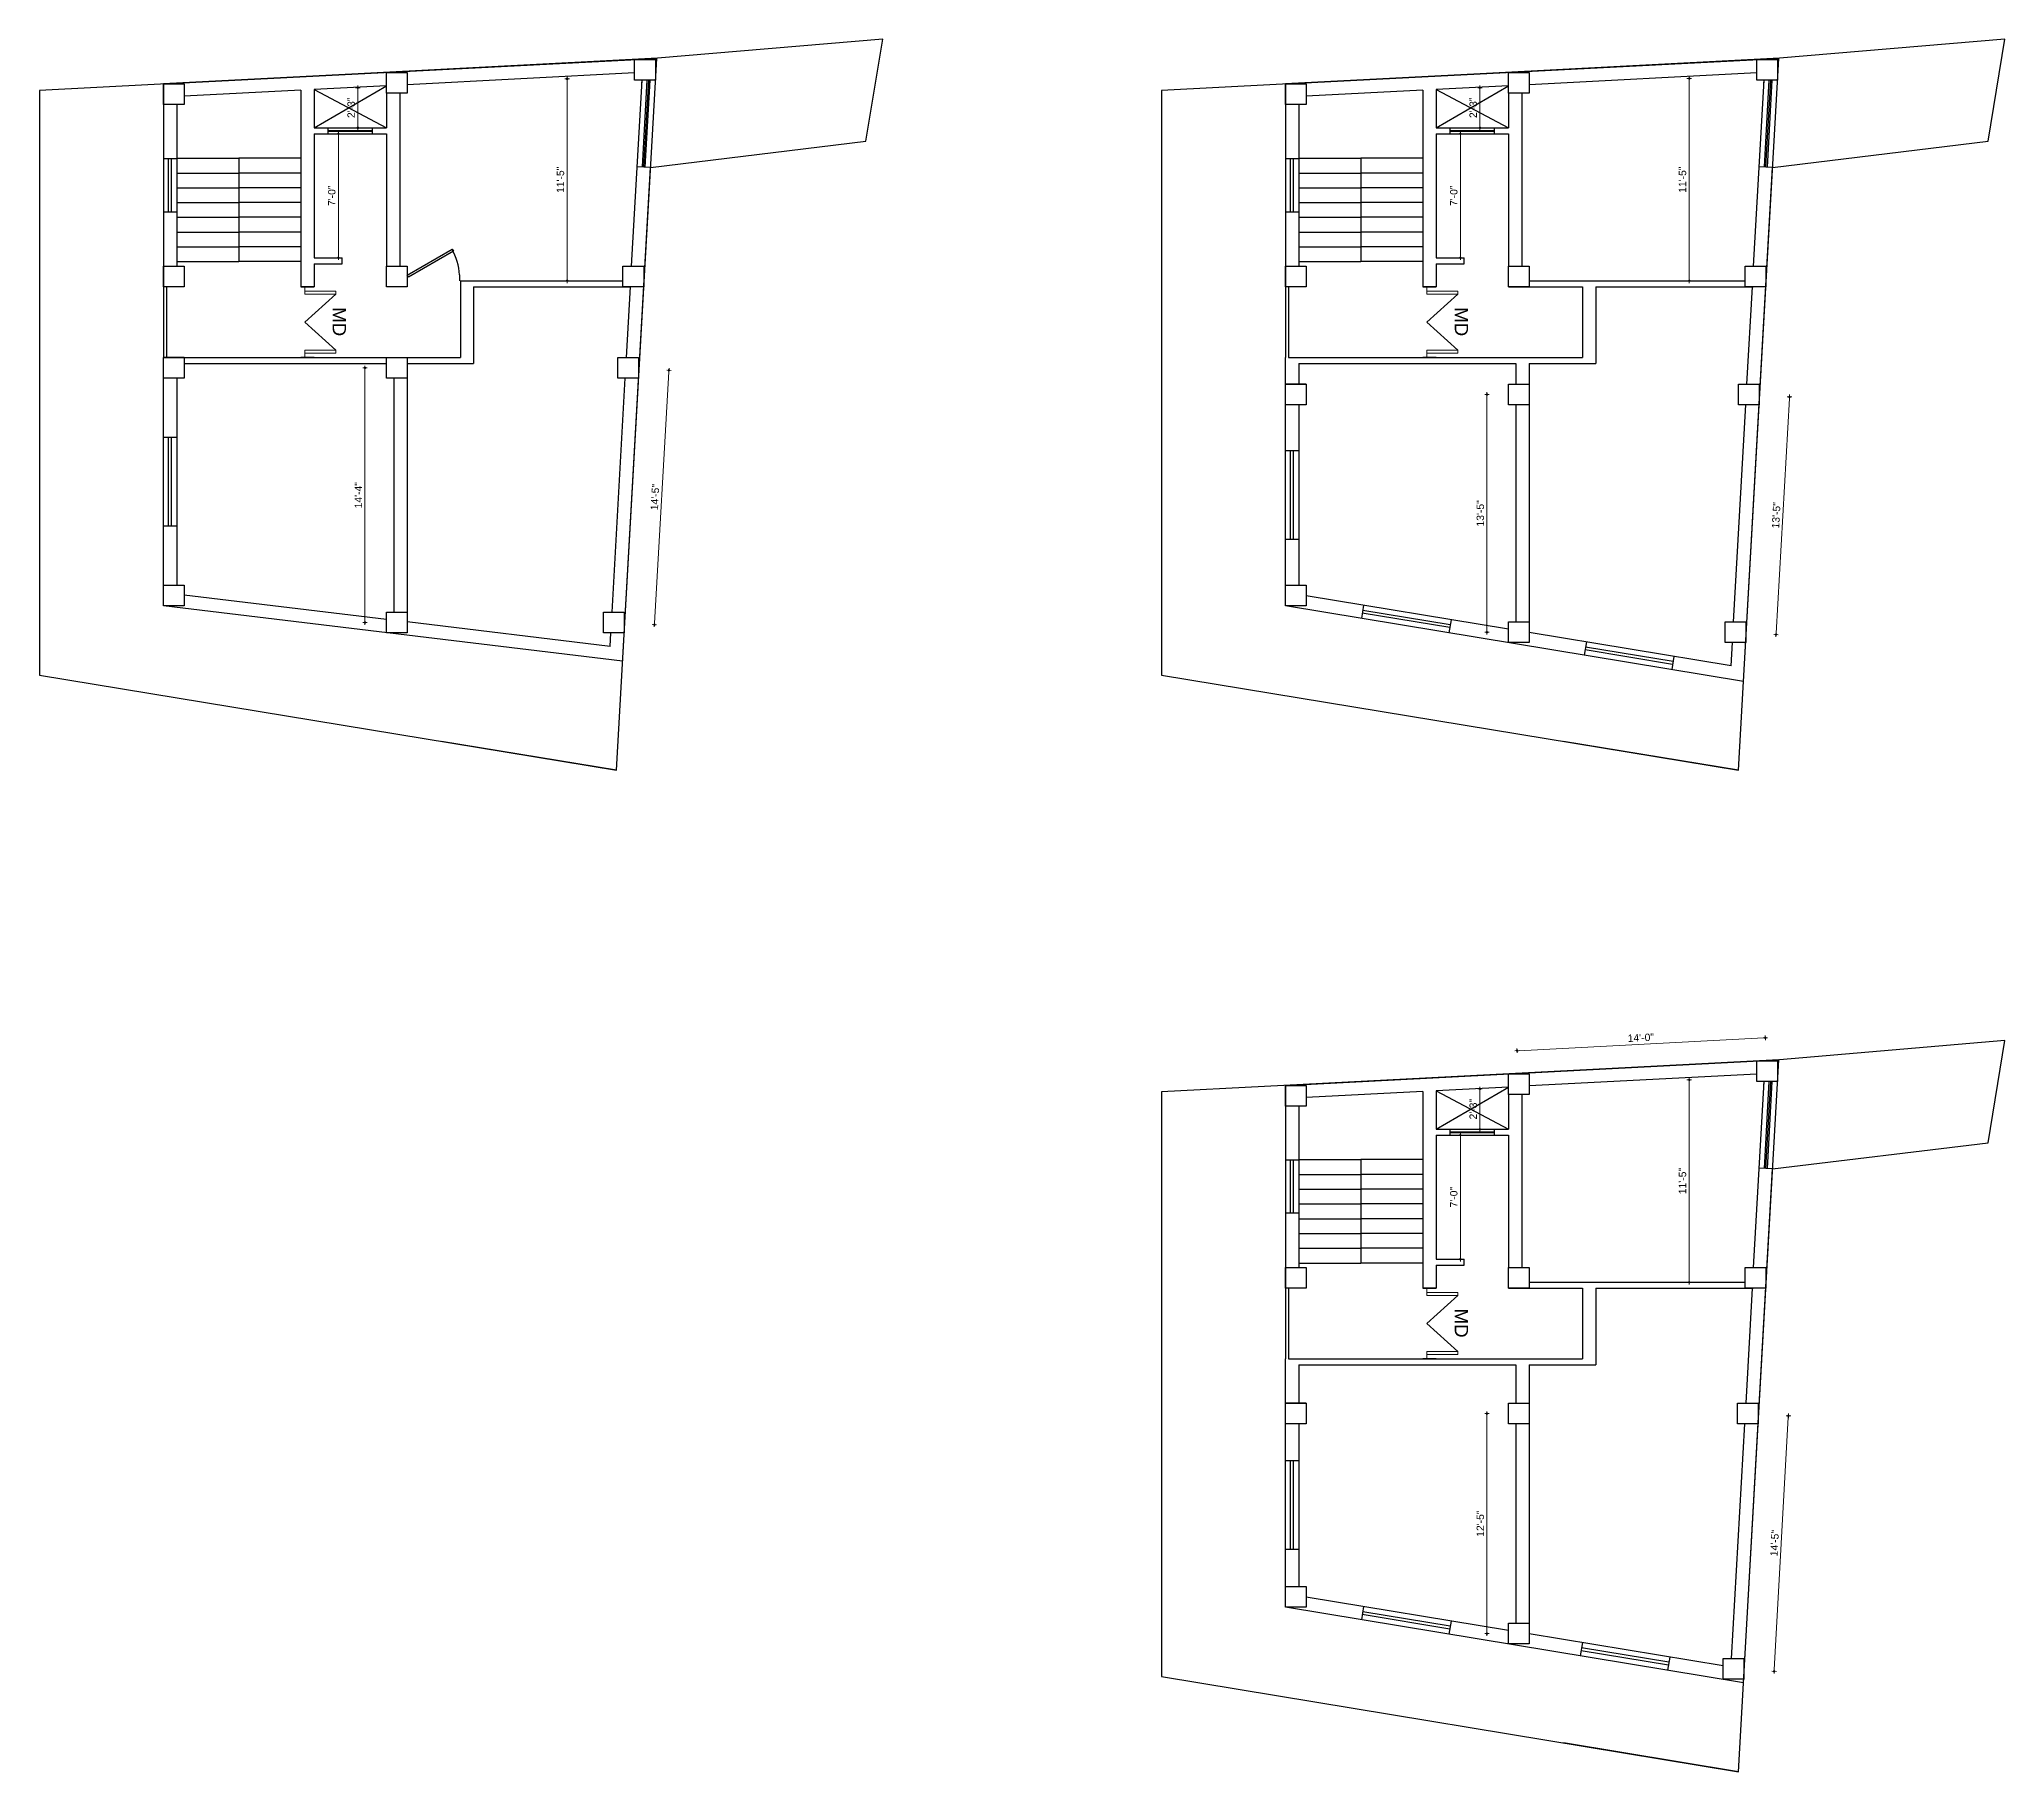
# Model space of a CAD drawing. Header units: inches. Extents: x 21707 to 1971361, y -855114 to -7342.
# Drawn here: x 28802 to 30133, y -18921 to -17748 of the extents above; entities that cross this region are included whole.
import ezdxf
from ezdxf.enums import TextEntityAlignment as Align

# ---------------------------------------------------------------- set-up
doc = ezdxf.new("R2010")
doc.units = ezdxf.units.IN
doc.header["$LTSCALE"] = 0.5
doc.header["$MEASUREMENT"] = 0
doc.header["$PDMODE"] = 66
for name, color, linetype, lineweight in [('ELEVATION', 85, 'Continuous', 9), ('hatch', 9, 'Continuous', 0), ('Toilet', 7, 'Continuous', 25)]:
    doc.layers.add(name, color=color, linetype=linetype, lineweight=lineweight)
doc.styles.get("Standard").update_dxf_attribs({"font": 'arial.ttf'})
doc.dimstyles.new('S8', dxfattribs={"dimtxt": 5, "dimasz": 1, "dimexe": 6, "dimexo": 18, "dimgap": 1.9375, "dimtad": 1, "dimdec": 0, "dimzin": 3, "dimdsep": 46, "dimlunit": 4, "dimtxsty": 'Standard', "dimblk": 'dot 2', "dimcen": 12, "dimse1": 1, "dimse2": 1, "dimclrd": 1, "dimclre": 1, "dimclrt": 256, "dimadec": 0, "dimazin": 0, "dimtfac": 0.75, "dimtdec": 0, "dimtix": 1, "dimtmove": 1, "dimatfit": 3, "dimldrblk": 'DOT', "dimfxl": 1, "dimtolj": 1, "dimtzin": 0, "dimlwd": 9, "dimlwe": 9, "dimarcsym": 0})

# ---------------------------------------------------------------- blocks, each defined once
blk = doc.blocks.new('dot1')
at = {"layer": 'hatch'}
h = blk.add_hatch(color=256, dxfattribs=at)
edge = h.paths.add_edge_path()
edge.add_arc((0, 0), 1, 0, 360)
for p, q in [((3, 0), (-3, 0)), ((0, 3), (0, -3))]:
    blk.add_line(p, q, dxfattribs=at)
blk.add_circle((0, 0), 1, dxfattribs=at)
blk = doc.blocks.new('dot 2')
at = {"layer": 'hatch', "xscale": 0.5, "yscale": 0.5, "zscale": 0.5}
blk.add_blockref('dot1', (0, 0), dxfattribs=at)
blk = doc.blocks.new('*D951')
at = {"layer": 'Defpoints', "color": 0, "transparency": 16777216}
for p in [(29890.8, -17774.1), (29890.8, -17911.1), (29919.4, -17911.1)]:
    blk.add_point(p, dxfattribs=at)
at = {"layer": 'Toilet', "color": 1, "lineweight": 9, "transparency": 16777216}
blk.add_line((29919.4, -17775.1), (29919.4, -17910.1), dxfattribs=at)
for p, rotation in [((29919.4, -17774.1), 90), ((29919.4, -17911.1), 270)]:
    blk.add_blockref('dot 2', p, dxfattribs=dict(at, rotation=rotation))
at = {"layer": 'Toilet', "transparency": 16777216, "insert": (29914.9, -17842.6), "char_height": 5, "attachment_point": 5, "rotation": 90}
blk.add_mtext('\\A1;11\'-5"', dxfattribs=at)
blk = doc.blocks.new('_Dot')
at = {"color": 0, "linetype": 'ByBlock', "lineweight": -2}
blk.add_line((-0.5, 0), (-1, 0), dxfattribs=at)
at = {"color": 0, "linetype": 'ByBlock', "const_width": 0.5}
blk.add_lwpolyline([(-0.25, 0, 1), (0.25, 0, 1)], format="xyb", close=True, dxfattribs=at)
blk = doc.blocks.new('*D952')
at = {"layer": 'Defpoints', "color": 0, "transparency": 16777216}
for p in [(29959.8, -17988.1), (29950.7, -18149.1), (29978.2, -18150.7)]:
    blk.add_point(p, dxfattribs=at)
at = {"layer": 'Toilet', "color": 1, "lineweight": 9, "transparency": 16777216}
blk.add_line((29987.2, -17990.7), (29978.3, -18149.7), dxfattribs=at)
for p, rotation in [((29987.3, -17989.7), 86.77451339904532), ((29978.2, -18150.7), 266.7745133990453)]:
    blk.add_blockref('dot 2', p, dxfattribs=dict(at, rotation=rotation))
at = {"layer": 'Toilet', "transparency": 16777216, "insert": (29978.3, -18069.9), "char_height": 5, "attachment_point": 5, "rotation": 86.7745}
blk.add_mtext('\\A1;13\'-5"', dxfattribs=at)
blk = doc.blocks.new('*D955')
at = {"layer": 'Defpoints', "color": 0, "transparency": 16777216}
for p in [(29782.5, -17988.1), (29804.1, -17988.1), (29804.1, -18149.1)]:
    blk.add_point(p, dxfattribs=at)
at = {"layer": 'Toilet', "color": 1, "lineweight": 9, "transparency": 16777216}
blk.add_line((29782.5, -18148.1), (29782.5, -17989.1), dxfattribs=at)
for p, rotation in [((29782.5, -17988.1), 90), ((29782.5, -18149.1), 270)]:
    blk.add_blockref('dot 2', p, dxfattribs=dict(at, rotation=rotation))
at = {"layer": 'Toilet', "transparency": 16777216, "insert": (29778, -18068.6), "char_height": 5, "attachment_point": 5, "rotation": 90}
blk.add_mtext('\\A1;13\'-5"', dxfattribs=at)
blk = doc.blocks.new('*D957')
at = {"layer": 'Defpoints', "color": 0, "transparency": 16777216}
for p in [(29772.6, -17780.3), (29772.6, -17807.5), (29777.7, -17807.5)]:
    blk.add_point(p, dxfattribs=at)
at = {"layer": 'Toilet', "color": 1, "lineweight": 9, "transparency": 16777216}
blk.add_line((29777.7, -17781.3), (29777.7, -17806.5), dxfattribs=at)
for p, rotation in [((29777.7, -17780.3), 90), ((29777.7, -17807.5), 270)]:
    blk.add_blockref('dot 2', p, dxfattribs=dict(at, rotation=rotation))
at = {"layer": 'Toilet', "transparency": 16777216, "insert": (29773.2, -17793.9), "char_height": 5, "attachment_point": 5, "rotation": 90}
blk.add_mtext('\\A1;2\'-3"', dxfattribs=at)
blk = doc.blocks.new('*D961')
at = {"layer": 'Defpoints', "color": 0, "transparency": 16777216}
for p in [(29128.5, -17774.3), (29131.1, -17911.1), (29159.8, -17911.1)]:
    blk.add_point(p, dxfattribs=at)
at = {"layer": 'Toilet', "color": 1, "lineweight": 9, "transparency": 16777216}
blk.add_line((29159.8, -17775.3), (29159.8, -17910.1), dxfattribs=at)
for p, rotation in [((29159.8, -17774.3), 90), ((29159.8, -17911.1), 270)]:
    blk.add_blockref('dot 2', p, dxfattribs=dict(at, rotation=rotation))
at = {"layer": 'Toilet', "transparency": 16777216, "insert": (29155.3, -17842.7), "char_height": 5, "attachment_point": 5, "rotation": 90}
blk.add_mtext('\\A1;11\'-5"', dxfattribs=at)
blk = doc.blocks.new('*D962')
at = {"layer": 'Defpoints', "color": 0, "transparency": 16777216}
for p in [(29201.1, -17970.1), (29191.4, -18142.5), (29218.9, -18144)]:
    blk.add_point(p, dxfattribs=at)
at = {"layer": 'Toilet', "color": 1, "lineweight": 9, "transparency": 16777216}
blk.add_line((29228.6, -17972.7), (29219, -18143), dxfattribs=at)
for p, rotation in [((29228.7, -17971.7), 86.7745133990435), ((29218.9, -18144), 266.7745133990435)]:
    blk.add_blockref('dot 2', p, dxfattribs=dict(at, rotation=rotation))
at = {"layer": 'Toilet', "transparency": 16777216, "insert": (29219.3, -18057.6), "char_height": 5, "attachment_point": 5, "rotation": 86.7745}
blk.add_mtext('\\A1;14\'-5"', dxfattribs=at)
blk = doc.blocks.new('*D964')
at = {"layer": 'Defpoints', "color": 0, "transparency": 16777216}
for p in [(29013, -17780.3), (29013, -17807.5), (29018.1, -17807.5)]:
    blk.add_point(p, dxfattribs=at)
at = {"layer": 'Toilet', "color": 1, "lineweight": 9, "transparency": 16777216}
blk.add_line((29018.1, -17781.3), (29018.1, -17806.5), dxfattribs=at)
for p, rotation in [((29018.1, -17780.3), 90), ((29018.1, -17807.5), 270)]:
    blk.add_blockref('dot 2', p, dxfattribs=dict(at, rotation=rotation))
at = {"layer": 'Toilet', "transparency": 16777216, "insert": (29013.6, -17793.9), "char_height": 5, "attachment_point": 5, "rotation": 90}
blk.add_mtext('\\A1;2\'-3"', dxfattribs=at)
blk = doc.blocks.new('*D968')
at = {"layer": 'Defpoints', "color": 0, "transparency": 16777216}
for p in [(29890.8, -18452.3), (29890.8, -18589.3), (29919.4, -18589.3)]:
    blk.add_point(p, dxfattribs=at)
at = {"layer": 'Toilet', "color": 1, "lineweight": 9, "transparency": 16777216}
blk.add_line((29919.4, -18453.3), (29919.4, -18588.3), dxfattribs=at)
for p, rotation in [((29919.4, -18452.3), 90), ((29919.4, -18589.3), 270)]:
    blk.add_blockref('dot 2', p, dxfattribs=dict(at, rotation=rotation))
at = {"layer": 'Toilet', "transparency": 16777216, "insert": (29914.9, -18520.8), "char_height": 5, "attachment_point": 5, "rotation": 90}
blk.add_mtext('\\A1;11\'-5"', dxfattribs=at)
blk = doc.blocks.new('*D969')
at = {"layer": 'Defpoints', "color": 0, "transparency": 16777216}
for p in [(29959.1, -18678.2), (29949.3, -18851.2), (29976.9, -18852.8)]:
    blk.add_point(p, dxfattribs=at)
at = {"layer": 'Toilet', "color": 1, "lineweight": 9, "transparency": 16777216}
blk.add_line((29986.5, -18680.8), (29976.9, -18851.8), dxfattribs=at)
for p, rotation in [((29986.6, -18679.8), 86.7745133990398), ((29976.9, -18852.8), 266.7745133990398)]:
    blk.add_blockref('dot 2', p, dxfattribs=dict(at, rotation=rotation))
at = {"layer": 'Toilet', "transparency": 16777216, "insert": (29977.2, -18766), "char_height": 5, "attachment_point": 5, "rotation": 86.7745}
blk.add_mtext('\\A1;14\'-5"', dxfattribs=at)
blk = doc.blocks.new('*D967')
at = {"layer": 'Defpoints', "color": 0, "transparency": 16777216}
for p in [(29782.5, -18678.3), (29804.1, -18678.3), (29804.1, -18827.3)]:
    blk.add_point(p, dxfattribs=at)
at = {"layer": 'Toilet', "color": 1, "lineweight": 9, "transparency": 16777216}
blk.add_line((29782.5, -18826.3), (29782.5, -18679.3), dxfattribs=at)
for p, rotation in [((29782.5, -18678.3), 90), ((29782.5, -18827.3), 270)]:
    blk.add_blockref('dot 2', p, dxfattribs=dict(at, rotation=rotation))
at = {"layer": 'Toilet', "transparency": 16777216, "insert": (29778, -18752.8), "char_height": 5, "attachment_point": 5, "rotation": 90}
blk.add_mtext('\\A1;12\'-5"', dxfattribs=at)
blk = doc.blocks.new('*D970')
at = {"layer": 'Defpoints', "color": 0, "transparency": 16777216}
for p in [(29772.6, -18458.4), (29772.6, -18485.7), (29777.7, -18485.7)]:
    blk.add_point(p, dxfattribs=at)
at = {"layer": 'Toilet', "color": 1, "lineweight": 9, "transparency": 16777216}
blk.add_line((29777.7, -18459.4), (29777.7, -18484.7), dxfattribs=at)
for p, rotation in [((29777.7, -18458.4), 90), ((29777.7, -18485.7), 270)]:
    blk.add_blockref('dot 2', p, dxfattribs=dict(at, rotation=rotation))
at = {"layer": 'Toilet', "transparency": 16777216, "insert": (29773.2, -18472.1), "char_height": 5, "attachment_point": 5, "rotation": 90}
blk.add_mtext('\\A1;2\'-3"', dxfattribs=at)
blk = doc.blocks.new('*D972')
at = {"layer": 'Defpoints', "color": 0, "transparency": 16777216}
for p in [(29971, -18423.8), (29972.2, -18446.4), (29804.1, -18455.1)]:
    blk.add_point(p, dxfattribs=at)
at = {"layer": 'Toilet', "color": 1, "lineweight": 9, "transparency": 16777216}
blk.add_line((29803.9, -18432.5), (29970, -18423.8), dxfattribs=at)
for p, rotation in [((29971, -18423.8), 2.975964946167132), ((29802.9, -18432.5), 182.9759649461671)]:
    blk.add_blockref('dot 2', p, dxfattribs=dict(at, rotation=rotation))
at = {"layer": 'Toilet', "transparency": 16777216, "insert": (29886.7, -18423.7), "char_height": 5, "attachment_point": 5, "rotation": 2.976}
blk.add_mtext('\\A1;14\'-0"', dxfattribs=at)
blk = doc.blocks.new('*U1006')
for p, q in [((0, 0), (0, -100)), ((900, 2), (900, -100))]:
    blk.add_line(p, q)
blk.add_lwpolyline([(0, 0), (772, 446), (794, 408), (22, -38)], close=True)
blk.add_arc((-123, -57), 1025, 3.2961, 29.2894)

msp = doc.modelspace()

# ---------------------------------------------------------------- linework, layer by layer
at = {"layer": 'ELEVATION', "color": 146, "ltscale": 0.25, "true_color": 0x105689}
for p, q in [((28982.2, -17915.1), (28982.2, -17918.1)), ((28982.2, -17918.1), (29003.2, -17918.1)), ((28982.2, -17920.1), (28982.2, -17918.1)), ((29003.2, -17920.1), (28982.2, -17920.1)), ((29003.2, -17920.1), (28982.2, -17939.1)), ((29003.2, -17918.1), (29003.2, -17920.1)), ((29741.8, -17915.1), (29741.8, -17918.1)), ((29741.8, -17918.1), (29762.8, -17918.1)), ((29741.8, -17920.1), (29741.8, -17918.1)), ((29762.8, -17920.1), (29741.8, -17920.1)), ((29762.8, -17920.1), (29741.8, -17939.1)), ((29762.8, -17918.1), (29762.8, -17920.1)), ((29003.2, -17958.1), (28982.2, -17939.1)), ((29762.8, -17958.1), (29741.8, -17939.1)), ((29003.2, -17958.1), (28982.2, -17958.1)), ((28982.2, -17958.1), (28982.2, -17960.1)), ((28982.2, -17963.1), (28982.2, -17960.1)), ((28982.2, -17960.1), (29003.2, -17960.1)), ((29003.2, -17958.1), (29003.2, -17960.1)), ((29762.8, -17958.1), (29741.8, -17958.1)), ((29741.8, -17958.1), (29741.8, -17960.1)), ((29741.8, -17963.1), (29741.8, -17960.1)), ((29741.8, -17960.1), (29762.8, -17960.1)), ((29762.8, -17958.1), (29762.8, -17960.1)), ((29741.8, -18593.3), (29741.8, -18596.3)), ((29741.8, -18596.3), (29762.8, -18596.3)), ((29741.8, -18598.3), (29741.8, -18596.3)), ((29762.8, -18598.3), (29741.8, -18598.3)), ((29762.8, -18598.3), (29741.8, -18617.3)), ((29762.8, -18596.3), (29762.8, -18598.3)), ((29762.8, -18636.3), (29741.8, -18617.3)), ((29762.8, -18636.3), (29741.8, -18636.3)), ((29741.8, -18636.3), (29741.8, -18638.3)), ((29741.8, -18641.3), (29741.8, -18638.3)), ((29741.8, -18638.3), (29762.8, -18638.3)), ((29762.8, -18636.3), (29762.8, -18638.3))]:
    msp.add_line(p, q, dxfattribs=at)
at = {"layer": 'Toilet'}
for p, q in [((28886.5, -17777.8), (29220.4, -17760.5)), ((29196.6, -18182.4), (29220.4, -17760.5)), ((29646.1, -17777.8), (29980, -17760.5)), ((29956.2, -18182.4), (29980, -17760.5)), ((29205.5, -17770.2), (29051.5, -17778.3)), ((29203.4, -17901.1), (29210.5, -17775.2)), ((29210.4, -17777.8), (29210.5, -17775.2)), ((29210.4, -17777.8), (29210.5, -17775.2)), ((29210.7, -17834), (29214, -17775.2)), ((29211.7, -17834), (29215, -17775.2)), ((29212.7, -17834.1), (29216, -17775.2)), ((29965.2, -17770.2), (29811.1, -17778.3)), ((29963, -17901.1), (29970.1, -17775.2)), ((29970, -17777.8), (29970.1, -17775.2)), ((29970, -17777.8), (29970.1, -17775.2)), ((29970.3, -17834), (29973.6, -17775.2)), ((29971.3, -17834), (29974.6, -17775.2)), ((29972.3, -17834.1), (29975.6, -17775.2)), ((28886.5, -17777.8), (28886.5, -17963.1)), ((28979.5, -17782), (28900.5, -17786.1)), ((28979.5, -17782), (28979.5, -17915.1)), ((29037.5, -17779), (28988.5, -17781.5)), ((28988.5, -17807.5), (29037.5, -17779)), ((28988.5, -17781.5), (28988.5, -17807.5)), ((28988.5, -17781.5), (28988.5, -17807.5)), ((28988.5, -17781.5), (29037.5, -17807.5)), ((29037.5, -17784), (29037.5, -17807.5)), ((29046.5, -17784), (29046.5, -17901.1)), ((29646.1, -17777.8), (29646.1, -17963.1)), ((29739.1, -17782), (29660.2, -17786.1)), ((29739.1, -17782), (29739.1, -17915.1)), ((29797.1, -17779), (29748.1, -17781.5)), ((29748.1, -17807.5), (29797.1, -17779)), ((29748.1, -17781.5), (29748.1, -17807.5)), ((29748.1, -17781.5), (29748.1, -17807.5)), ((29748.1, -17781.5), (29797.1, -17807.5)), ((29797.1, -17784), (29797.1, -17807.5)), ((29806.1, -17784), (29806.1, -17901.1)), ((28895.5, -17791.8), (28895.5, -17901.1)), ((28895.5, -17791.8), (28895.5, -17901.1)), ((29655.1, -17791.8), (29655.1, -17901.1)), ((29655.1, -17791.8), (29655.1, -17901.1)), ((28988.5, -17807.5), (29037.5, -17807.5)), ((28988.5, -17811.5), (29037.5, -17811.5)), ((28988.5, -17811.5), (28988.5, -17895.5)), ((28998, -17811.5), (28998, -17807.5)), ((28998, -17809.3), (29028, -17809.3)), ((28998, -17809.8), (29028, -17809.8)), ((29028, -17811.5), (29028, -17807.5)), ((29037.5, -17811.5), (29037.5, -17901.1)), ((29748.1, -17807.5), (29797.1, -17807.5)), ((29748.1, -17811.5), (29797.1, -17811.5)), ((29748.1, -17811.5), (29748.1, -17895.5)), ((29757.6, -17811.5), (29757.6, -17807.5)), ((29757.6, -17809.3), (29787.6, -17809.3)), ((29757.6, -17809.8), (29787.6, -17809.8)), ((29787.6, -17811.5), (29787.6, -17807.5)), ((29797.1, -17811.5), (29797.1, -17901.1)), ((28895.5, -17828.5), (28886.5, -17828.5)), ((28890, -17864.5), (28890, -17828.5)), ((28892, -17864.5), (28892, -17828.5)), ((28895.5, -17828.1), (28937.5, -17828.1)), ((28895.5, -17828.1), (28937.5, -17828.1)), ((28937.5, -17828.1), (28937.5, -17898.1)), ((28979.5, -17828.1), (28937.5, -17828.1)), ((28979.5, -17828.1), (28937.5, -17828.1)), ((29655.1, -17828.5), (29646.1, -17828.5)), ((29649.6, -17864.5), (29649.6, -17828.5)), ((29651.6, -17864.5), (29651.6, -17828.5)), ((29655.1, -17828.1), (29697.1, -17828.1)), ((29655.1, -17828.1), (29697.1, -17828.1)), ((29697.1, -17828.1), (29697.1, -17898.1)), ((29739.1, -17828.1), (29697.1, -17828.1)), ((29739.1, -17828.1), (29697.1, -17828.1)), ((28895.5, -17838.1), (28937.5, -17838.1)), ((28895.5, -17838.1), (28937.5, -17838.1)), ((28979.5, -17838.1), (28937.5, -17838.1)), ((28979.5, -17838.1), (28937.5, -17838.1)), ((29216.2, -17834.3), (29207.2, -17833.8)), ((29655.1, -17838.1), (29697.1, -17838.1)), ((29655.1, -17838.1), (29697.1, -17838.1)), ((29739.1, -17838.1), (29697.1, -17838.1)), ((29739.1, -17838.1), (29697.1, -17838.1)), ((29975.8, -17834.3), (29966.8, -17833.8)), ((28895.5, -17848.1), (28937.5, -17848.1)), ((28895.5, -17848.1), (28937.5, -17848.1)), ((28979.5, -17848.1), (28937.5, -17848.1)), ((28979.5, -17848.1), (28937.5, -17848.1)), ((29655.1, -17848.1), (29697.1, -17848.1)), ((29655.1, -17848.1), (29697.1, -17848.1)), ((29739.1, -17848.1), (29697.1, -17848.1)), ((29739.1, -17848.1), (29697.1, -17848.1)), ((28895.5, -17864.5), (28886.5, -17864.5)), ((28895.5, -17858.1), (28937.5, -17858.1)), ((28895.5, -17858.1), (28937.5, -17858.1)), ((28895.5, -17868.1), (28937.5, -17868.1)), ((28895.5, -17868.1), (28937.5, -17868.1)), ((28979.5, -17858.1), (28937.5, -17858.1)), ((28979.5, -17858.1), (28937.5, -17858.1)), ((28979.5, -17868.1), (28937.5, -17868.1)), ((28979.5, -17868.1), (28937.5, -17868.1)), ((29655.1, -17864.5), (29646.1, -17864.5)), ((29655.1, -17858.1), (29697.1, -17858.1)), ((29655.1, -17858.1), (29697.1, -17858.1)), ((29655.1, -17868.1), (29697.1, -17868.1)), ((29655.1, -17868.1), (29697.1, -17868.1)), ((29739.1, -17858.1), (29697.1, -17858.1)), ((29739.1, -17858.1), (29697.1, -17858.1)), ((29739.1, -17868.1), (29697.1, -17868.1)), ((29739.1, -17868.1), (29697.1, -17868.1)), ((28895.5, -17878.1), (28937.5, -17878.1)), ((28895.5, -17878.1), (28937.5, -17878.1)), ((28979.5, -17878.1), (28937.5, -17878.1)), ((28979.5, -17878.1), (28937.5, -17878.1)), ((29655.1, -17878.1), (29697.1, -17878.1)), ((29655.1, -17878.1), (29697.1, -17878.1)), ((29739.1, -17878.1), (29697.1, -17878.1)), ((29739.1, -17878.1), (29697.1, -17878.1)), ((28895.5, -17888.1), (28937.5, -17888.1)), ((28895.5, -17888.1), (28937.5, -17888.1)), ((28979.5, -17888.1), (28937.5, -17888.1)), ((28979.5, -17888.1), (28937.5, -17888.1)), ((29655.1, -17888.1), (29697.1, -17888.1)), ((29655.1, -17888.1), (29697.1, -17888.1)), ((29739.1, -17888.1), (29697.1, -17888.1)), ((29739.1, -17888.1), (29697.1, -17888.1)), ((28895.5, -17898.1), (28937.5, -17898.1)), ((28895.5, -17898.1), (28937.5, -17898.1)), ((28979.5, -17898.1), (28937.5, -17898.1)), ((28979.5, -17898.1), (28937.5, -17898.1)), ((28988.5, -17895.5), (29007.5, -17895.5)), ((28988.5, -17899.5), (28988.5, -17915.1)), ((28988.5, -17899.5), (29007.5, -17899.5)), ((29007.5, -17899.5), (29007.5, -17895.5)), ((29655.1, -17898.1), (29697.1, -17898.1)), ((29655.1, -17898.1), (29697.1, -17898.1)), ((29739.1, -17898.1), (29697.1, -17898.1)), ((29739.1, -17898.1), (29697.1, -17898.1)), ((29748.1, -17895.5), (29767.1, -17895.5)), ((29748.1, -17899.5), (29767.1, -17899.5)), ((29748.1, -17899.5), (29748.1, -17915.1)), ((29767.1, -17899.5), (29767.1, -17895.5)), ((28888.5, -17915.1), (28888.5, -17963.1)), ((28979.5, -17915.1), (28988.5, -17915.1)), ((28988.5, -17915.1), (28979.5, -17915.1)), ((29087.5, -17911.1), (29087.5, -17963.1)), ((29087.5, -17911.1), (29197.6, -17911.1)), ((29096.5, -17915.1), (29096.5, -17967.1)), ((29096.5, -17915.1), (29203, -17915.1)), ((29199.9, -17963.1), (29202.6, -17915.1)), ((29648.1, -17915.1), (29648.1, -17963.1)), ((29739.1, -17915.1), (29748.1, -17915.1)), ((29748.1, -17915.1), (29739.1, -17915.1)), ((29797.1, -17915.1), (29847.1, -17915.1)), ((29811.1, -17911.1), (29957.3, -17911.1)), ((29847.1, -17915.1), (29847.1, -17963.1)), ((29856.1, -17915.1), (29856.1, -17967.1)), ((29856.1, -17915.1), (29962.7, -17915.1)), ((29958.5, -17981.1), (29962.3, -17915.1)), ((28900.5, -17963.1), (28886.5, -17963.1)), ((28886.5, -18117.2), (28886.5, -17963.1)), ((28900.5, -17963.1), (29037.5, -17963.1)), ((28900.5, -17967.1), (29037.5, -17967.1)), ((28988.5, -17963.1), (28979.5, -17963.1)), ((28988.5, -17963.1), (28979.5, -17963.1)), ((29051.5, -17963.1), (29051.5, -18142.1)), ((29051.5, -17963.1), (29087.5, -17963.1)), ((29051.5, -17967.1), (29096.5, -17967.1)), ((29194.1, -17963.1), (29194.9, -17963.1)), ((29646.1, -18117.2), (29646.1, -17963.1)), ((29648.1, -17963.1), (29811.1, -17963.1)), ((29655.1, -17967.1), (29655.1, -17981.1)), ((29655.1, -17967.1), (29802.1, -17967.1)), ((29748.1, -17963.1), (29739.1, -17963.1)), ((29748.1, -17963.1), (29739.1, -17963.1)), ((29802.1, -17967.1), (29802.1, -17981.1)), ((29811.1, -17963.1), (29847.1, -17963.1)), ((29811.1, -17967.1), (29811.1, -18142.1)), ((29811.1, -17967.1), (29856.1, -17967.1)), ((28895.5, -17977.1), (28895.5, -18117.2)), ((28895.5, -17977.1), (28895.5, -18117.2)), ((29042.5, -17977.1), (29042.5, -18135.5)), ((29190.2, -18135.5), (29199.1, -17977.1)), ((29660.2, -17981.1), (29646.1, -17981.1)), ((29655.1, -17977.1), (29655.1, -17981.1)), ((29952.8, -17981.1), (29953.5, -17981.1)), ((29655.1, -17995.1), (29655.1, -18117.2)), ((29802.1, -17995.1), (29802.1, -18142.1)), ((29949.5, -18142.1), (29957.7, -17995.1)), ((28895.5, -18017.2), (28886.5, -18017.2)), ((28890, -18077.2), (28890, -18017.2)), ((28892, -18077.2), (28892, -18017.2)), ((29655.1, -18026.2), (29646.1, -18026.2)), ((29649.6, -18086.2), (29649.6, -18026.2)), ((29651.6, -18086.2), (29651.6, -18026.2)), ((28895.5, -18077.2), (28886.5, -18077.2)), ((29655.1, -18086.2), (29646.1, -18086.2)), ((29197.3, -18168.8), (28886.5, -18131.2)), ((29037.5, -18140.4), (28900.5, -18123.9)), ((29956.2, -18182.4), (29646.1, -18131.2)), ((29797.1, -18147), (29660.1, -18124.4)), ((29699, -18130.8), (29697.5, -18139.7)), ((29757.6, -18144.1), (29698.4, -18134.3)), ((29188.9, -18158.7), (29051.5, -18142.1)), ((29757.3, -18146), (29698.1, -18136.3)), ((29758.2, -18140.6), (29756.7, -18149.5)), ((29188.9, -18158.7), (29189.4, -18149.5)), ((29947.8, -18171.9), (29811.1, -18149.3)), ((29849.8, -18155.7), (29848.4, -18164.6)), ((29908.1, -18170.9), (29848.9, -18161.1)), ((29908.5, -18168.9), (29849.3, -18159.2)), ((29947.8, -18171.9), (29948.7, -18156.1)), ((29909, -18165.5), (29907.6, -18174.4)), ((29193.2, -18242.6), (29074.8, -18223.1)), ((29952.8, -18242.6), (29834.4, -18223.1)), ((29646.1, -18456), (29980, -18438.6)), ((29956.2, -18860.6), (29980, -18438.6)), ((29965.2, -18448.4), (29811.1, -18456.4)), ((29963, -18579.3), (29970.1, -18453.4)), ((29970, -18456), (29970.1, -18453.4)), ((29970, -18456), (29970.1, -18453.4)), ((29970.3, -18512.2), (29973.6, -18453.4)), ((29971.3, -18512.2), (29974.6, -18453.4)), ((29972.3, -18512.3), (29975.6, -18453.4)), ((29646.1, -18456), (29646.1, -18641.3)), ((29739.1, -18460.2), (29660.2, -18464.3)), ((29739.1, -18460.2), (29739.1, -18593.3)), ((29797.1, -18457.2), (29748.1, -18459.7)), ((29748.1, -18485.7), (29797.1, -18457.2)), ((29748.1, -18459.7), (29748.1, -18485.7)), ((29748.1, -18459.7), (29748.1, -18485.7)), ((29748.1, -18459.7), (29797.1, -18485.7)), ((29797.1, -18462.1), (29797.1, -18485.7)), ((29806.1, -18462.1), (29806.1, -18579.3)), ((29655.1, -18470), (29655.1, -18579.3)), ((29655.1, -18470), (29655.1, -18579.3)), ((29748.1, -18485.7), (29797.1, -18485.7)), ((29748.1, -18489.7), (29797.1, -18489.7)), ((29748.1, -18489.7), (29748.1, -18573.7)), ((29757.6, -18489.7), (29757.6, -18485.7)), ((29757.6, -18487.5), (29787.6, -18487.5)), ((29757.6, -18488), (29787.6, -18488)), ((29787.6, -18489.7), (29787.6, -18485.7)), ((29797.1, -18489.7), (29797.1, -18579.3)), ((29655.1, -18506.6), (29646.1, -18506.6)), ((29649.6, -18542.6), (29649.6, -18506.6)), ((29651.6, -18542.6), (29651.6, -18506.6)), ((29655.1, -18506.3), (29697.1, -18506.3)), ((29655.1, -18506.3), (29697.1, -18506.3)), ((29697.1, -18506.3), (29697.1, -18576.3)), ((29739.1, -18506.3), (29697.1, -18506.3)), ((29739.1, -18506.3), (29697.1, -18506.3)), ((29655.1, -18516.3), (29697.1, -18516.3)), ((29655.1, -18516.3), (29697.1, -18516.3)), ((29739.1, -18516.3), (29697.1, -18516.3)), ((29739.1, -18516.3), (29697.1, -18516.3)), ((29975.8, -18512.5), (29966.8, -18512)), ((29655.1, -18526.3), (29697.1, -18526.3)), ((29655.1, -18526.3), (29697.1, -18526.3)), ((29739.1, -18526.3), (29697.1, -18526.3)), ((29739.1, -18526.3), (29697.1, -18526.3)), ((29655.1, -18542.6), (29646.1, -18542.6)), ((29655.1, -18536.3), (29697.1, -18536.3)), ((29655.1, -18536.3), (29697.1, -18536.3)), ((29655.1, -18546.3), (29697.1, -18546.3)), ((29655.1, -18546.3), (29697.1, -18546.3)), ((29739.1, -18536.3), (29697.1, -18536.3)), ((29739.1, -18536.3), (29697.1, -18536.3)), ((29739.1, -18546.3), (29697.1, -18546.3)), ((29739.1, -18546.3), (29697.1, -18546.3)), ((29655.1, -18556.3), (29697.1, -18556.3)), ((29655.1, -18556.3), (29697.1, -18556.3)), ((29739.1, -18556.3), (29697.1, -18556.3)), ((29739.1, -18556.3), (29697.1, -18556.3)), ((29655.1, -18566.3), (29697.1, -18566.3)), ((29655.1, -18566.3), (29697.1, -18566.3)), ((29739.1, -18566.3), (29697.1, -18566.3)), ((29739.1, -18566.3), (29697.1, -18566.3)), ((29748.1, -18573.7), (29767.1, -18573.7)), ((29767.1, -18577.7), (29767.1, -18573.7)), ((29655.1, -18576.3), (29697.1, -18576.3)), ((29655.1, -18576.3), (29697.1, -18576.3)), ((29739.1, -18576.3), (29697.1, -18576.3)), ((29739.1, -18576.3), (29697.1, -18576.3)), ((29748.1, -18577.7), (29748.1, -18593.3)), ((29748.1, -18577.7), (29767.1, -18577.7)), ((29648.1, -18593.3), (29648.1, -18641.3)), ((29739.1, -18593.3), (29748.1, -18593.3)), ((29748.1, -18593.3), (29739.1, -18593.3)), ((29797.1, -18593.3), (29847.1, -18593.3)), ((29811.1, -18589.3), (29957.3, -18589.3)), ((29847.1, -18593.3), (29847.1, -18641.3)), ((29856.1, -18593.3), (29856.1, -18645.3)), ((29856.1, -18593.3), (29962.7, -18593.3)), ((29957.9, -18671.3), (29962.3, -18593.3)), ((29646.1, -18795.4), (29646.1, -18641.3)), ((29648.1, -18641.3), (29811.1, -18641.3)), ((29655.1, -18645.3), (29655.1, -18671.3)), ((29655.1, -18645.3), (29802.1, -18645.3)), ((29748.1, -18641.3), (29739.1, -18641.3)), ((29748.1, -18641.3), (29739.1, -18641.3)), ((29802.1, -18645.3), (29802.1, -18671.3)), ((29811.1, -18641.3), (29847.1, -18641.3)), ((29811.1, -18645.3), (29811.1, -18820.3)), ((29811.1, -18645.3), (29856.1, -18645.3)), ((29660.2, -18671.3), (29646.1, -18671.3)), ((29952.1, -18671.2), (29952.8, -18671.2)), ((29655.1, -18685.3), (29655.1, -18795.4)), ((29802.1, -18685.3), (29802.1, -18820.3)), ((29948.1, -18844.2), (29957.1, -18685.3)), ((29655.1, -18710.3), (29646.1, -18710.3)), ((29649.6, -18770.3), (29649.6, -18710.3)), ((29651.6, -18770.3), (29651.6, -18710.3)), ((29655.1, -18770.3), (29646.1, -18770.3)), ((29956.2, -18860.6), (29646.1, -18809.4)), ((29797.1, -18825.2), (29660.1, -18802.6)), ((29699, -18809), (29697.5, -18817.9)), ((29757.6, -18822.2), (29698.4, -18812.5)), ((29757.3, -18824.2), (29698.1, -18814.4)), ((29758.2, -18818.8), (29756.7, -18827.7)), ((29942.3, -18849.2), (29811.1, -18827.5)), ((29847.1, -18833.4), (29845.6, -18842.3)), ((29905.4, -18848.6), (29846.2, -18838.9)), ((29905.7, -18846.7), (29846.5, -18836.9)), ((29906.3, -18843.2), (29904.8, -18852.1)), ((29952.8, -18920.8), (29834.4, -18901.3))]:
    msp.add_line(p, q, dxfattribs=at)
for points in [[(29216.2, -17834.3), (29362.1, -17816.6), (29373.4, -17747.5), (29220.9, -17760.4), (28802.5, -17782.2), (28802.5, -18178.2), (29193.2, -18242.6)], [(29975.8, -17834.3), (30121.8, -17816.6), (30133, -17747.5), (29980.5, -17760.4), (29562.1, -17782.2), (29562.1, -18178.2), (29952.8, -18242.6)], [(29205.5, -17761.2), (29219.5, -17761.2), (29219.5, -17775.2), (29205.5, -17775.2)], [(29965.2, -17761.2), (29979.2, -17761.2), (29979.2, -17775.2), (29965.2, -17775.2)], [(29037.5, -17770), (29051.5, -17770), (29051.5, -17784), (29037.5, -17784)], [(29797.1, -17770), (29811.1, -17770), (29811.1, -17784), (29797.1, -17784)], [(28886.5, -17777.8), (28900.5, -17777.8), (28900.5, -17791.8), (28886.5, -17791.8)], [(29646.2, -17777.8), (29660.2, -17777.8), (29660.2, -17791.8), (29646.2, -17791.8)], [(28886.5, -17901.1), (28900.5, -17901.1), (28900.5, -17915.1), (28886.5, -17915.1)], [(29037.5, -17901.1), (29051.5, -17901.1), (29051.5, -17915.1), (29037.5, -17915.1)], [(29197.6, -17901.1), (29211.6, -17901.1), (29211.6, -17915.1), (29197.6, -17915.1)], [(29646.2, -17901.1), (29660.2, -17901.1), (29660.2, -17915.1), (29646.2, -17915.1)], [(29797.1, -17901.1), (29811.1, -17901.1), (29811.1, -17915.1), (29797.1, -17915.1)], [(29957.3, -17901.1), (29971.3, -17901.1), (29971.3, -17915.1), (29957.3, -17915.1)], [(28886.5, -17963.1), (28900.5, -17963.1), (28900.5, -17977.1), (28886.5, -17977.1)], [(29037.5, -17963.1), (29051.5, -17963.1), (29051.5, -17977.1), (29037.5, -17977.1)], [(29194.1, -17963.1), (29208.1, -17963.1), (29208.1, -17977.1), (29194.1, -17977.1)], [(29646.1, -17981.1), (29660.1, -17981.1), (29660.1, -17995.1), (29646.1, -17995.1)], [(29797.1, -17981.1), (29811.1, -17981.1), (29811.1, -17995.1), (29797.1, -17995.1)], [(29952.8, -17981.1), (29966.8, -17981.1), (29966.8, -17995.1), (29952.8, -17995.1)], [(28886.5, -18117.2), (28900.5, -18117.2), (28900.5, -18131.2), (28886.5, -18131.2)], [(29646.1, -18117.2), (29660.1, -18117.2), (29660.1, -18131.2), (29646.1, -18131.2)], [(29037.5, -18135.5), (29051.5, -18135.5), (29051.5, -18149.5), (29037.5, -18149.5)], [(29184.4, -18135.5), (29198.4, -18135.5), (29198.4, -18149.5), (29184.4, -18149.5)], [(29797.1, -18142.1), (29811.1, -18142.1), (29811.1, -18156.1), (29797.1, -18156.1)], [(29943.7, -18142.1), (29957.7, -18142.1), (29957.7, -18156.1), (29943.7, -18156.1)], [(29975.8, -18512.5), (30121.8, -18494.8), (30133, -18425.7), (29980.5, -18438.6), (29562.1, -18460.4), (29562.1, -18856.4), (29952.8, -18920.8)], [(29965.2, -18439.4), (29979.2, -18439.4), (29979.2, -18453.4), (29965.2, -18453.4)], [(29797.1, -18448.1), (29811.1, -18448.1), (29811.1, -18462.1), (29797.1, -18462.1)], [(29646.2, -18456), (29660.2, -18456), (29660.2, -18470), (29646.2, -18470)], [(29646.2, -18579.3), (29660.2, -18579.3), (29660.2, -18593.3), (29646.2, -18593.3)], [(29797.1, -18579.3), (29811.1, -18579.3), (29811.1, -18593.3), (29797.1, -18593.3)], [(29957.3, -18579.3), (29971.3, -18579.3), (29971.3, -18593.3), (29957.3, -18593.3)], [(29646.1, -18671.3), (29660.1, -18671.3), (29660.1, -18685.3), (29646.1, -18685.3)], [(29797.1, -18671.3), (29811.1, -18671.3), (29811.1, -18685.3), (29797.1, -18685.3)], [(29952.1, -18671.2), (29966.1, -18671.2), (29966.1, -18685.2), (29952.1, -18685.2)], [(29646.1, -18795.4), (29660.1, -18795.4), (29660.1, -18809.4), (29646.1, -18809.4)], [(29797.1, -18820.3), (29811.1, -18820.3), (29811.1, -18834.3), (29797.1, -18834.3)], [(29942.3, -18844.2), (29956.3, -18844.2), (29956.3, -18858.2), (29942.3, -18858.2)]]:
    msp.add_lwpolyline(points, close=True, dxfattribs=at)
for points in [[(29196.6, -18182.4), (29220.4, -17760.5), (28886.5, -17777.8)], [(29956.2, -18182.4), (29980, -17760.5), (29646.1, -17777.8)], [(29956.2, -18860.6), (29980, -18438.6), (29646.1, -18456)]]:
    msp.add_lwpolyline(points, dxfattribs=at)

# ---------------------------------------------------------------- block references
at = {"xscale": 0.03937007874015748, "yscale": 0.03937007874015748, "zscale": 0.03937007874015748}
msp.add_blockref('*U1006', (29051.5, -17907.2), dxfattribs=at)

# ---------------------------------------------------------------- texts
for p in [(29005.6, -17938.8), (29765.2, -17938.8), (29765.2, -18617)]:
    msp.add_text('MD', height=9.03, rotation=270).set_placement(p, align=Align.MIDDLE_CENTER)

# ---------------------------------------------------------------- dimensions: what is measured, and where the dimension line sits
at = {"layer": 'Toilet'}
for base, p1, p2, picture, middle in [((29159.8, -17911.1), (29128.5, -17774.3), (29131.1, -17911.1), '*D961', (29155.3, -17842.7)), ((29919.4, -17911.1), (29890.8, -17774.1), (29890.8, -17911.1), '*D951', (29914.9, -17842.6)), ((29018.1, -17807.5), (29013, -17780.3), (29013, -17807.5), '*D964', (29013.6, -17793.9)), ((29777.7, -17807.5), (29772.6, -17780.3), (29772.6, -17807.5), '*D957', (29773.2, -17793.9)), ((29782.5, -17988.1), (29804.1, -18149.1), (29804.1, -17988.1), '*D955', (29778, -18068.6)), ((29919.4, -18589.3), (29890.8, -18452.3), (29890.8, -18589.3), '*D968', (29914.9, -18520.8)), ((29777.7, -18485.7), (29772.6, -18458.4), (29772.6, -18485.7), '*D970', (29773.2, -18472.1)), ((29782.5, -18678.3), (29804.1, -18827.3), (29804.1, -18678.3), '*D967', (29778, -18752.8))]:
    dim = msp.add_linear_dim(base=base, p1=p1, p2=p2, angle=90, dimstyle='S8', override={"dimfxl": 2, "dimfxlon": 1, "dimarcsym": 1}, dxfattribs=at)
    dim.commit()
    dim.dimension.update_dxf_attribs({"geometry": picture, "text_midpoint": middle})
for base, p1, p2 in [((29004.9, -17811.5), (28988.5, -17895.5), (28988.5, -17811.5)), ((29764.5, -17811.5), (29748.1, -17895.5), (29748.1, -17811.5)), ((29022.9, -17970.1), (29044.5, -18142.5), (29044.5, -17970.1)), ((29764.5, -18489.7), (29748.1, -18573.7), (29748.1, -18489.7))]:
    msp.add_linear_dim(base=base, p1=p1, p2=p2, angle=90, dimstyle='S8', override={"dimfxl": 2, "dimfxlon": 1, "dimarcsym": 1}, dxfattribs=at).render()
for p1, p2, distance, picture, middle in [((29201.1, -17970.1), (29191.4, -18142.5), 27.6, '*D962', (29219.3, -18057.6)), ((29959.8, -17988.1), (29950.7, -18149.1), 27.6, '*D952', (29978.3, -18069.9)), ((29804.1, -18455.1), (29972.2, -18446.4), 22.7, '*D972', (29886.7, -18423.7)), ((29959.1, -18678.2), (29949.3, -18851.2), 27.6, '*D969', (29977.2, -18766))]:
    dim = msp.add_aligned_dim(p1=p1, p2=p2, distance=distance, dimstyle='S8', override={"dimfxl": 2, "dimfxlon": 1, "dimarcsym": 1}, dxfattribs=at)
    dim.commit()
    dim.dimension.update_dxf_attribs({"geometry": picture, "text_midpoint": middle})

doc.saveas('drawing.dxf')
